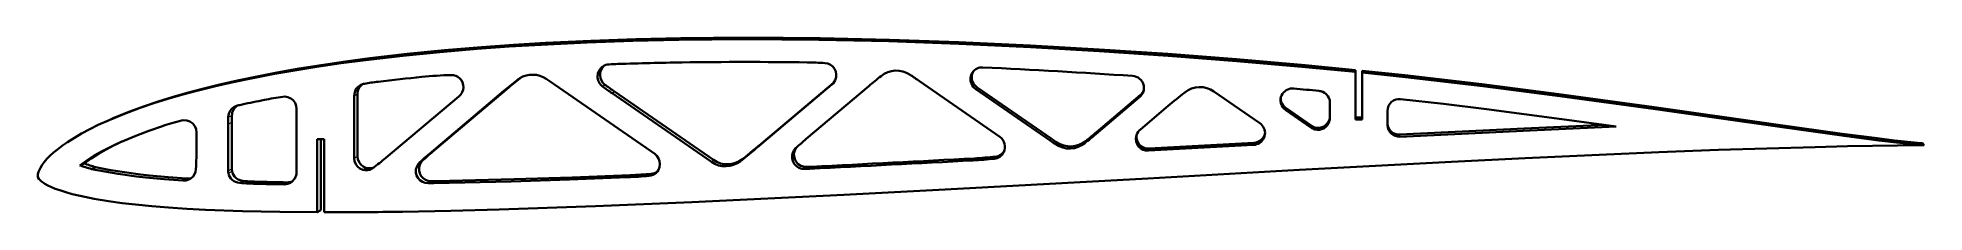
# Model space of a CAD drawing. Extents: x 71 to 349, y -28 to 161.
# Drawn here: x 70.7 to 349.3, y 135.5 to 161.3 of the extents above.
import ezdxf

# ---------------------------------------------------------------- set-up
doc = ezdxf.new("R2010")
doc.units = 0

msp = doc.modelspace()

# ---------------------------------------------------------------- linework, layer by layer
at = {"color": 7, "lineweight": 35, "ltscale": 0.006675}
msp.add_line((265.350342, 156.269714), (265.350342, 156.536697), dxfattribs=at)
at = {"color": 7, "lineweight": 35, "ltscale": 0.175557}
msp.add_line((265.350342, 156.26973), (265.350342, 149.247437), dxfattribs=at)
at = {"color": 7, "lineweight": 35, "ltscale": 0.006679}
msp.add_line((266.350342, 156.167938), (266.350342, 156.435089), dxfattribs=at)
at = {"color": 7, "lineweight": 35, "ltscale": 0.173013}
msp.add_line((266.350342, 156.167938), (266.350342, 149.247437), dxfattribs=at)
at = {"color": 7, "lineweight": 35, "ltscale": 0.359774}
msp.add_line((128.602188, 144.174988), (139.595947, 153.46138), dxfattribs=at)
at = {"color": 7, "lineweight": 35, "ltscale": 0.358389}
msp.add_line((129.05426, 144.458527), (140.002289, 153.713211), dxfattribs=at)
at = {"color": 7, "lineweight": 13, "ltscale": 0.011951}
msp.add_line((139.595947, 153.46138), (140.002289, 153.713211), dxfattribs=at)
at = {"color": 7, "lineweight": 13, "ltscale": 0.011712}
msp.add_line((141.541397, 155.067581), (141.940308, 155.313248), dxfattribs=at)
at = {"color": 7, "lineweight": 35, "ltscale": 0.450428}
msp.add_line((161.85379, 144.156769), (147.04631, 154.421036), dxfattribs=at)
at = {"color": 7, "lineweight": 13, "ltscale": 0.011109}
msp.add_line((154.14328, 154.1371), (154.509094, 154.389359), dxfattribs=at)
at = {"color": 7, "lineweight": 13, "ltscale": 0.011038}
msp.add_line((155.566498, 153.116577), (155.926468, 153.372238), dxfattribs=at)
at = {"color": 7, "lineweight": 35, "ltscale": 0.444077}
msp.add_line((170.527618, 143.256226), (155.926468, 153.372238), dxfattribs=at)
at = {"color": 7, "lineweight": 35, "ltscale": 0.339991}
msp.add_line((188.027557, 154.411835), (177.638397, 145.635956), dxfattribs=at)
at = {"color": 7, "lineweight": 35, "ltscale": 0.338683}
msp.add_line((188.262756, 154.665833), (177.916779, 145.919922), dxfattribs=at)
at = {"color": 7, "lineweight": 35, "ltscale": 0.302298}
msp.add_line((193.468231, 154.168335), (184.230637, 146.365662), dxfattribs=at)
at = {"color": 7, "lineweight": 13, "ltscale": 0.008654}
msp.add_line((188.027557, 154.411835), (188.262756, 154.665833), dxfattribs=at)
at = {"color": 7, "lineweight": 35, "ltscale": 0.001234}
msp.add_line((188.300003, 154.698196), (188.262756, 154.665833), dxfattribs=at)
at = {"color": 7, "lineweight": 35, "ltscale": 0.361235}
msp.add_line((212.814499, 146.685028), (200.93924, 154.916885), dxfattribs=at)
at = {"color": 7, "lineweight": 13, "ltscale": 0.007914}
msp.add_line((208.622238, 154.556976), (208.802429, 154.81723), dxfattribs=at)
at = {"color": 7, "lineweight": 13, "ltscale": 0.007962}
msp.add_line((209.291641, 153.725632), (209.470016, 153.989487), dxfattribs=at)
at = {"color": 7, "lineweight": 35, "ltscale": 0.333163}
msp.add_line((220.248352, 146.139648), (209.291641, 153.725632), dxfattribs=at)
at = {"color": 7, "lineweight": 35, "ltscale": 0.331963}
msp.add_line((220.388565, 146.432709), (209.470016, 153.989487), dxfattribs=at)
at = {"color": 7, "lineweight": 35, "ltscale": 0.206574}
msp.add_line((251.238342, 148.683243), (244.44577, 153.388275), dxfattribs=at)
at = {"color": 7, "lineweight": 35, "ltscale": 0.200782}
msp.add_line((108.974762, 142.787949), (108.974762, 150.819244), dxfattribs=at)
at = {"color": 7, "lineweight": 13, "ltscale": 0.013701}
msp.add_line((117.481903, 152.763), (117.969376, 153.013397), dxfattribs=at)
at = {"color": 7, "lineweight": 35, "ltscale": 0.230602}
msp.add_line((117.481903, 152.763), (117.481903, 143.53894), dxfattribs=at)
at = {"color": 7, "lineweight": 35, "ltscale": 0.229683}
msp.add_line((117.969376, 153.013397), (117.969376, 143.826065), dxfattribs=at)
at = {"color": 7, "lineweight": 35, "ltscale": 0.353172}
msp.add_line((122.147156, 143.556885), (132.94809, 152.662323), dxfattribs=at)
at = {"color": 7, "lineweight": 35, "ltscale": 0.445766}
msp.add_line((170.221573, 142.959763), (155.566498, 153.116577), dxfattribs=at)
at = {"color": 7, "lineweight": 35, "ltscale": 0.212942}
msp.add_line((233.493484, 152.590851), (226.993408, 147.086334), dxfattribs=at)
at = {"color": 7, "lineweight": 35, "ltscale": 0.212166}
msp.add_line((233.583969, 152.863861), (227.109787, 147.376755), dxfattribs=at)
at = {"color": 7, "lineweight": 13, "ltscale": 0.00719}
msp.add_line((233.493484, 152.590851), (233.583969, 152.863861), dxfattribs=at)
at = {"color": 7, "lineweight": 35, "ltscale": 0.133779}
msp.add_line((237.666245, 151.238358), (233.582169, 147.780731), dxfattribs=at)
at = {"color": 7, "lineweight": 13, "ltscale": 0.007061}
msp.add_line((254.620514, 151.050354), (254.65094, 151.331146), dxfattribs=at)
at = {"color": 7, "lineweight": 13, "ltscale": 0.007102}
msp.add_line((255.069153, 150.614838), (255.098236, 150.89743), dxfattribs=at)
at = {"color": 7, "lineweight": 35, "ltscale": 0.112669}
msp.add_line((258.775146, 148.050385), (255.069153, 150.614838), dxfattribs=at)
at = {"color": 7, "lineweight": 35, "ltscale": 0.112274}
msp.add_line((258.791718, 148.342621), (255.098236, 150.89743), dxfattribs=at)
at = {"color": 7, "lineweight": 35, "ltscale": 0.055504}
msp.add_line((261.563049, 149.5065), (261.563049, 151.726669), dxfattribs=at)
at = {"color": 7, "lineweight": 35, "ltscale": 0.039146}
msp.add_line((270.07019, 150.521912), (270.07019, 148.956085), dxfattribs=at)
at = {"color": 7, "lineweight": 35, "ltscale": 0.016546}
msp.add_line((81.286987, 149.16153), (81.894737, 149.423538), dxfattribs=at)
at = {"color": 7, "lineweight": 13, "ltscale": 0.015057}
msp.add_line((98.871193, 148.571091), (99.413422, 148.833267), dxfattribs=at)
at = {"color": 7, "lineweight": 35, "ltscale": 0.172498}
msp.add_line((98.871193, 148.571091), (98.871193, 141.671173), dxfattribs=at)
at = {"color": 7, "lineweight": 13, "ltscale": 0.01502}
msp.add_line((98.879372, 149.576843), (99.421837, 149.835068), dxfattribs=at)
at = {"color": 7, "lineweight": 35, "ltscale": 0.171824}
msp.add_line((99.413422, 148.833267), (99.413422, 141.960297), dxfattribs=at)
at = {"color": 7, "lineweight": 13, "ltscale": 0.007318}
msp.add_line((258.775146, 148.050385), (258.791718, 148.342621), dxfattribs=at)
at = {"color": 7, "lineweight": 13, "ltscale": 0.007336}
msp.add_line((259.339966, 147.783997), (259.354523, 148.077057), dxfattribs=at)
at = {"color": 7, "lineweight": 13, "ltscale": 0.007224}
msp.add_line((261.480804, 148.952805), (261.487427, 149.241669), dxfattribs=at)
at = {"color": 7, "lineweight": 35, "ltscale": 0.001033}
msp.add_line((261.562592, 149.465164), (261.563049, 149.5065), dxfattribs=at)
at = {"color": 7, "lineweight": 35, "ltscale": 0.025}
for p, q in [((265.350342, 149.537476), (266.350342, 149.537476)), ((265.350342, 149.247437), (266.350342, 149.247437))]:
    msp.add_line(p, q, dxfattribs=at)
at = {"color": 7, "lineweight": 35, "ltscale": 0.013194}
msp.add_line((270.07019, 148.956085), (270.073181, 148.428345), dxfattribs=at)
at = {"color": 7, "lineweight": 35, "ltscale": 0.000705}
msp.add_line((270.07373, 148.400131), (270.073181, 148.428345), dxfattribs=at)
at = {"color": 7, "lineweight": 35, "ltscale": 0.051666}
msp.add_line((94.19976, 145.271759), (94.19976, 147.338409), dxfattribs=at)
at = {"color": 7, "lineweight": 35, "ltscale": 0.0125}
for p, q in [((112.533897, 146.31749), (112.033897, 146.31749)), ((113.033897, 146.31749), (112.533897, 146.31749))]:
    msp.add_line(p, q, dxfattribs=at)
at = {"color": 7, "lineweight": 35, "ltscale": 0.269936}
msp.add_line((112.033897, 135.52005), (112.033897, 146.31749), dxfattribs=at)
at = {"color": 7, "lineweight": 35, "ltscale": 0.262236}
msp.add_line((112.532471, 135.828033), (112.532471, 146.31749), dxfattribs=at)
at = {"color": 7, "lineweight": 35, "ltscale": 0.269981}
msp.add_line((113.033897, 135.51825), (113.033897, 146.31749), dxfattribs=at)
at = {"color": 7, "lineweight": 13, "ltscale": 0.009941}
msp.add_line((177.638397, 145.635956), (177.916779, 145.919922), dxfattribs=at)
at = {"color": 7, "lineweight": 13, "ltscale": 0.008122}
msp.add_line((220.248352, 146.139648), (220.388565, 146.432709), dxfattribs=at)
at = {"color": 7, "lineweight": 13, "ltscale": 0.008145}
msp.add_line((221.073135, 145.575302), (221.210556, 145.870697), dxfattribs=at)
at = {"color": 7, "lineweight": 13, "ltscale": 0.007987}
msp.add_line((225.389832, 145.759689), (225.512039, 146.054855), dxfattribs=at)
at = {"color": 7, "lineweight": 13, "ltscale": 0.007822}
msp.add_line((226.993408, 147.086334), (227.109787, 147.376755), dxfattribs=at)
at = {"color": 7, "lineweight": 13, "ltscale": 0.007736}
msp.add_line((232.969162, 146.792328), (233.070068, 147.084854), dxfattribs=at)
at = {"color": 7, "lineweight": 35, "ltscale": 0.000397}
msp.add_line((233.073929, 147.10025), (233.070068, 147.084854), dxfattribs=at)
at = {"color": 7, "lineweight": 35, "ltscale": 0.388474}
msp.add_line((250.276672, 145.485046), (234.761017, 144.634644), dxfattribs=at)
at = {"color": 7, "lineweight": 13, "ltscale": 0.007859}
msp.add_line((234.761017, 144.634644), (234.854294, 144.934845), dxfattribs=at)
at = {"color": 7, "lineweight": 35, "ltscale": 0.387062}
msp.add_line((250.313446, 145.784485), (234.854294, 144.934845), dxfattribs=at)
at = {"color": 7, "lineweight": 13, "ltscale": 0.007542}
msp.add_line((250.276672, 145.485046), (250.313446, 145.784485), dxfattribs=at)
at = {"color": 7, "lineweight": 13, "ltscale": 0.0075}
msp.add_line((251.166504, 145.764404), (251.200165, 146.0625), dxfattribs=at)
at = {"color": 7, "lineweight": 13, "ltscale": 0.007546}
msp.add_line((271.913086, 146.699203), (271.897675, 147.000656), dxfattribs=at)
at = {"color": 7, "lineweight": 35, "ltscale": 0.006227}
msp.add_line((349.067871, 145.743942), (348.819733, 145.765503), dxfattribs=at)
at = {"color": 7, "lineweight": 35, "ltscale": 0.010459}
msp.add_line((349.340851, 145.426895), (349.067871, 145.743942), dxfattribs=at)
at = {"color": 7, "lineweight": 35, "ltscale": 0.006247}
msp.add_line((349.340851, 145.426895), (349.091919, 145.448578), dxfattribs=at)
at = {"color": 7, "lineweight": 35, "ltscale": 0.005764}
msp.add_line((349.110291, 145.427048), (349.340851, 145.426895), dxfattribs=at)
at = {"color": 7, "lineweight": 35, "ltscale": 0.01703}
msp.add_line((76.972267, 142.454742), (77.592628, 142.736176), dxfattribs=at)
at = {"color": 7, "lineweight": 35, "ltscale": 0.016754}
msp.add_line((78.684341, 141.919586), (79.292053, 142.202072), dxfattribs=at)
at = {"color": 7, "lineweight": 13, "ltscale": 0.014144}
msp.add_line((117.481903, 143.53894), (117.969376, 143.826065), dxfattribs=at)
at = {"color": 7, "lineweight": 13, "ltscale": 0.014067}
msp.add_line((118.732468, 141.806793), (119.212814, 142.099808), dxfattribs=at)
at = {"color": 7, "lineweight": 13, "ltscale": 0.013537}
msp.add_line((127.177414, 142.93277), (127.636353, 143.220108), dxfattribs=at)
at = {"color": 7, "lineweight": 13, "ltscale": 0.013341}
msp.add_line((128.602188, 144.174988), (129.05426, 144.458527), dxfattribs=at)
at = {"color": 7, "lineweight": 13, "ltscale": 0.010652}
msp.add_line((170.221573, 142.959763), (170.527618, 143.256226), dxfattribs=at)
at = {"color": 7, "lineweight": 13, "ltscale": 0.010332}
msp.add_line((174.507294, 143.085266), (174.797241, 143.379791), dxfattribs=at)
at = {"color": 7, "lineweight": 13, "ltscale": 0.010095}
msp.add_line((184.008331, 141.92894), (184.276886, 142.230469), dxfattribs=at)
at = {"color": 7, "lineweight": 13, "ltscale": 0.010044}
msp.add_line((184.759674, 141.960495), (185.02536, 142.261841), dxfattribs=at)
at = {"color": 7, "lineweight": 13, "ltscale": 0.008659}
msp.add_line((208.875641, 143.193939), (209.04895, 143.49382), dxfattribs=at)
at = {"color": 7, "lineweight": 13, "ltscale": 0.008542}
msp.add_line((212.007263, 143.440399), (212.167267, 143.74231), dxfattribs=at)
at = {"color": 7, "lineweight": 35, "ltscale": 0.001599}
msp.add_line((70.744438, 140.918152), (70.74556, 140.982117), dxfattribs=at)
at = {"color": 7, "lineweight": 13, "ltscale": 0.015667}
msp.add_line((92.176941, 140.210464), (92.732155, 140.501053), dxfattribs=at)
at = {"color": 7, "lineweight": 13, "ltscale": 0.015362}
msp.add_line((98.871193, 141.671173), (99.413422, 141.960297), dxfattribs=at)
at = {"color": 7, "lineweight": 13, "ltscale": 0.015375}
msp.add_line((98.907036, 141.307983), (99.449066, 141.598511), dxfattribs=at)
at = {"color": 7, "lineweight": 13, "ltscale": 0.015257}
msp.add_line((100.520973, 139.871872), (101.055275, 140.166779), dxfattribs=at)
at = {"color": 7, "lineweight": 13, "ltscale": 0.014997}
msp.add_line((103.289589, 139.72876), (103.812576, 140.022614), dxfattribs=at)
at = {"color": 7, "lineweight": 13, "ltscale": 0.014733}
msp.add_line((106.490936, 139.660843), (107.001419, 139.955322), dxfattribs=at)
at = {"color": 7, "lineweight": 35, "ltscale": 0.016452}
msp.add_line((106.490936, 139.660843), (107.148964, 139.653671), dxfattribs=at)
at = {"color": 7, "lineweight": 35, "ltscale": 0.016387}
msp.add_line((107.001419, 139.955322), (107.656868, 139.948364), dxfattribs=at)
at = {"color": 7, "lineweight": 13, "ltscale": 0.01468}
msp.add_line((107.148964, 139.653671), (107.656868, 139.948364), dxfattribs=at)
at = {"color": 7, "lineweight": 13, "ltscale": 0.01365}
msp.add_line((128.400742, 139.803589), (128.857407, 140.10289), dxfattribs=at)
at = {"color": 7, "lineweight": 13, "ltscale": 0.013583}
msp.add_line((129.225067, 139.813232), (129.678589, 140.112411), dxfattribs=at)
at = {"color": 7, "lineweight": 13, "ltscale": 0.011404}
msp.add_line((157.885025, 140.702255), (158.228912, 141.001984), dxfattribs=at)
at = {"color": 7, "lineweight": 13, "ltscale": 0.011193}
msp.add_line((161.025711, 140.90979), (161.356308, 141.211731), dxfattribs=at)
at = {"color": 7, "lineweight": 35, "ltscale": 0.014651}
msp.add_line((112.033897, 135.52005), (112.532471, 135.828033), dxfattribs=at)
at = {"color": 7, "lineweight": 35}
for points in [[(81.286987, 149.16153), (83.564514, 150.09111), (85.870514, 150.944031), (87.905029, 151.632874), (89.955887, 152.27298), (92.190475, 152.916504), (94.437492, 153.515549), (97.006363, 154.149948), (99.585518, 154.739197), (102.52726, 155.358673), (105.479179, 155.928879), (108.714767, 156.500824), (111.958549, 157.02449), (115.553452, 157.552582), (119.155121, 158.031265), (124.64534, 158.672394), (130.146164, 159.218597), (135.654495, 159.680786), (140.369095, 160.016739), (145.08696, 160.303268), (151.859573, 160.633301), (158.636169, 160.871353), (165.415115, 161.022018)], [(81.894737, 149.423538), (84.185677, 150.358261), (86.50544, 151.215317), (88.539619, 151.902908), (90.590118, 152.541779), (92.824333, 153.184052), (95.070915, 153.781921), (97.641846, 154.41568), (100.223068, 155.004242), (103.165451, 155.622482), (106.118004, 156.191437), (109.353989, 156.762009), (112.598137, 157.284332), (116.19487, 157.811157), (119.798355, 158.288544), (125.289993, 158.92749), (130.792191, 159.471542), (136.301849, 159.931671), (141.020233, 160.266113), (145.741852, 160.551102), (152.403961, 160.873886), (159.069931, 161.107452), (165.738159, 161.256287)], [(265.350342, 156.26973), (257.965576, 156.987183), (247.823547, 157.876373), (237.672623, 158.660782), (227.514587, 159.347214), (217.350769, 159.937378), (206.782394, 160.438034), (196.44455, 160.798279), (186.102814, 161.021454), (180.633743, 161.08197), (175.164368, 161.100845), (170.289581, 161.080444), (165.415115, 161.022018)], [(265.350342, 156.536713), (257.890625, 157.259735), (247.762482, 158.144775), (237.625504, 158.925064), (227.48143, 159.607407), (217.331589, 160.193359), (206.788254, 160.688873), (196.529602, 161.042511), (186.267136, 161.260635), (180.808319, 161.319382), (175.349213, 161.336472), (170.543518, 161.314926), (165.738159, 161.256287)], [(186.989944, 157.586884), (187.409164, 157.510376), (187.798737, 157.335968), (188.137711, 157.071457), (188.404114, 156.733154), (188.582962, 156.340851), (188.664246, 155.916138), (188.642502, 155.48407), (188.518372, 155.06955), (188.374771, 154.803925), (188.188828, 154.565933)], [(348.819733, 145.765503), (344.951477, 146.160004), (342.377289, 146.466309), (337.235687, 147.132202), (327.774902, 148.448273), (309.438843, 151.072052), (295.371704, 153.00618), (284.006897, 154.456039), (272.625763, 155.771866), (266.350342, 156.435089)], [(349.091919, 145.448578), (345.218048, 145.844269), (342.640106, 146.151367), (337.491058, 146.81897), (328.017944, 148.138214), (309.642303, 150.771011), (295.537323, 152.713379), (284.140228, 154.170135), (272.726776, 155.492661), (266.350342, 156.167938)], [(133.42601, 153.281738), (133.549255, 153.628189), (133.599197, 153.992126), (133.573593, 154.358093), (133.473907, 154.710037), (133.304672, 155.033722), (133.073242, 155.315414), (132.790787, 155.542206), (132.468384, 155.705612), (132.119919, 155.798508), (131.789642, 155.818436)], [(108.974762, 150.819244), (108.915489, 151.278198), (108.741348, 151.706726), (108.463951, 152.076462), (108.101936, 152.363037), (107.680328, 152.547104), (107.226463, 152.617004), (106.937622, 152.600037)], [(303.864441, 148.192871), (295.812225, 149.309845), (284.684814, 150.766174), (278.36087, 151.536865), (272.016724, 152.264618)], [(70.74556, 140.982117), (70.766502, 141.160599), (70.861588, 141.506592), (71.144127, 142.116241), (71.401108, 142.529846), (71.688576, 142.924225), (72.093765, 143.403915), (72.530739, 143.854706), (73.079987, 144.355621), (73.654457, 144.826721), (74.390976, 145.378326), (75.147575, 145.901794), (76.162621, 146.551498), (77.200989, 147.162476), (78.422272, 147.819717), (79.667168, 148.432251), (81.286987, 149.16153)], [(82.860779, 145.84491), (85.21257, 146.833496), (87.168739, 147.574661), (89.150887, 148.263947)], [(94.19976, 147.338409), (94.133003, 147.825089), (93.937363, 148.275375), (93.627556, 148.655731), (93.227043, 148.937927), (92.767006, 149.100601), (92.281044, 149.132126), (91.980278, 149.083801)], [(302.19458, 148.427933), (290.263306, 147.897308), (271.897675, 147.000656)], [(303.864441, 148.192871), (291.118591, 147.63298), (271.913086, 146.699203)], [(76.972267, 142.454742), (77.995934, 143.190369), (79.098434, 143.895157), (80.240387, 144.552795), (81.422523, 145.167847), (82.860779, 145.84491)], [(77.592628, 142.736176), (78.612488, 143.468918), (79.710762, 144.170898), (80.848328, 144.825989), (82.025894, 145.438675), (83.151382, 145.97406)], [(349.110291, 145.427048), (345.404602, 145.399292), (337.993927, 145.279663), (333.230438, 145.173065), (326.086334, 144.973938), (318.94339, 144.735718), (310.130951, 144.398254), (301.320099, 144.02182), (290.426117, 143.51326), (279.533813, 142.969269), (257.093933, 141.778076), (234.656754, 140.538483), (204.739883, 138.896576), (189.779449, 138.113403), (178.557632, 137.555527), (167.334152, 137.032059), (153.103683, 136.436157), (138.869019, 135.94577), (131.750183, 135.755112), (124.630463, 135.612488)], [(184.008331, 141.92894), (183.566879, 141.967758), (183.148071, 142.1129), (182.776031, 142.356522), (182.474884, 142.683441), (182.263107, 143.07341), (182.153229, 143.502838), (182.15184, 143.944672), (182.25853, 144.372681), (182.410873, 144.677032), (182.618195, 144.946228)], [(184.276886, 142.230469), (183.837158, 142.269226), (183.419968, 142.413803), (183.049332, 142.656403), (182.749222, 142.981934), (182.538055, 143.370224), (182.428284, 143.797867), (182.426453, 144.237885), (182.532211, 144.664246), (182.765839, 145.087799)], [(79.292053, 142.202072), (81.230385, 141.812851), (83.219917, 141.485641), (85.911285, 141.123169), (87.26075, 140.970276), (89.985863, 140.710373), (92.732155, 140.501053)], [(117.481903, 143.53894), (117.539948, 143.07991), (117.709702, 142.650696), (117.978821, 142.280884), (118.330795, 141.992111), (118.732468, 141.806793)], [(117.969376, 143.826065), (118.027084, 143.368866), (118.195877, 142.941284), (118.46344, 142.572815), (118.813431, 142.284851), (119.212814, 142.099808)], [(128.400742, 139.803589), (127.966049, 139.854919), (127.556335, 140.009308), (127.194626, 140.258621), (126.903824, 140.587677), (126.70137, 140.976654), (126.598938, 141.402573), (126.602509, 141.83931), (126.711441, 142.261566), (126.905502, 142.624695), (127.177414, 142.93277)], [(128.857407, 140.10289), (128.424408, 140.154114), (128.016281, 140.307922), (127.65593, 140.556213), (127.36615, 140.883911), (127.164291, 141.271225), (127.061935, 141.695389), (127.065094, 142.130356), (127.173111, 142.550995), (127.365952, 142.912918), (127.636353, 143.220108)], [(161.85379, 144.156769), (162.184036, 143.861877), (162.432449, 143.495667), (162.584305, 143.079422), (162.629791, 142.639236), (162.566406, 142.202866), (162.398376, 141.796051), (162.246414, 141.570313), (162.061935, 141.370789)], [(70.744438, 140.918152), (70.778854, 140.709503), (70.913864, 140.471588), (71.232666, 140.147308), (71.787422, 139.752777), (72.229553, 139.503845), (72.68586, 139.28302), (73.331718, 139.011673), (73.991707, 138.768753), (74.905197, 138.474823), (75.827225, 138.216827), (77.005623, 137.931168), (79.099335, 137.511154), (81.212303, 137.164352), (83.203873, 136.888245), (85.200226, 136.652725), (87.617386, 136.4151), (90.0354, 136.219894), (92.772186, 136.038773), (95.513748, 135.891281), (101.007233, 135.680878), (106.498436, 135.56488), (112.033897, 135.52005)], [(78.684341, 141.919586), (80.630157, 141.528595), (82.627365, 141.199875), (85.329231, 140.835678), (86.68399, 140.682053), (89.419853, 140.420868), (92.176941, 140.210464)], [(129.225067, 139.813232), (140.684067, 140.098297), (149.284225, 140.378693), (157.885025, 140.702255)], [(129.678589, 140.112411), (141.093735, 140.397995), (149.661011, 140.678497), (158.228912, 141.001984)]]:
    msp.add_lwpolyline(points, dxfattribs=at)
for centre, radius, start, end in [((155.221817, 155.5867), 1.807267, 123.386329, 233.35037), ((155.585464, 155.83345), 1.801535, 130.410291, 233.300551), ((155.217575, 155.594818), 1.79829, 93.40117, 123.415931), ((158.126022, 106.627037), 50.852351, 91.909833, 93.399183), ((173.825714, -370.75354), 528.491083, 90.855477, 91.886139), ((175.37915, -499.856628), 657.60393, 89.217092, 90.822863), ((183.612473, 103.425072), 54.266853, 86.431714, 89.205843), ((197.550323, 152.85498), 3.613679, 56.146774, 128.998764), ((210.226349, 155.21257), 1.732993, 144.922312, 202.22987), ((210.397476, 155.471985), 1.724239, 150.071632, 202.317925), ((210.235214, 155.2108), 1.741388, 87.321476, 145.042182), ((163.042908, -856.951172), 1015.003605, 86.080881, 87.330491), ((119.277451, 152.764359), 1.795324, 116.924451, 180.043558), ((119.761108, 153.013947), 1.791585, 125.678855, 180.01774), ((119.269653, 152.776794), 1.780467, 99.057496, 116.881762), ((128.023514, 97.74324), 57.505817, 97.004983, 99.038597), ((157.686401, -145.626755), 302.676881, 95.726037, 96.95976), ((133.797958, 91.027222), 64.821348, 91.775421, 95.586524), ((131.749802, 154.080994), 1.857045, 310.186071, 334.507058), ((212.052948, 67.681175), 112.286513, 128.899849, 130.187176), ((209.910492, 71.011932), 108.289688, 128.87843, 130.208158), ((143.810654, 152.255295), 3.613647, 121.596902, 128.900232), ((143.811142, 152.254608), 3.614421, 56.046541, 121.597994), ((144.202072, 152.508026), 3.60344, 125.299411, 128.878238), ((82.232849, 60.909237), 113.777154, 55.273992, 56.016068), ((187.272354, 198.833557), 55.635468, 233.454107, 235.257742), ((186.494003, 197.461945), 53.649593, 233.403113, 235.26632), ((186.853439, 155.802002), 1.819647, 310.184312, 317.212099), ((266.123444, 68.151886), 112.594883, 128.992808, 130.186657), ((135.676102, 60.754211), 114.56826, 55.27459, 56.107672), ((210.369888, 155.279495), 1.891309, 202.461441, 235.242661), ((210.546051, 155.540848), 1.887989, 202.539032, 235.254709), ((232.285995, 153.795212), 1.888736, 51.173236, 86.032694), ((232.374588, 153.920517), 1.735672, 341.895573, 50.858241), ((232.368637, 153.920471), 1.741572, 310.230819, 341.957685), ((232.46283, 154.18779), 1.734843, 310.258324, 337.263238), ((298.115204, 79.816254), 93.569198, 128.292058, 130.243306), ((242.37912, 150.406479), 3.627873, 55.274573, 128.25303), ((256.024078, 152.081772), 1.741465, 104.523437, 173.668051), ((256.064728, 151.918823), 1.909301, 84.772142, 104.477497), ((172.092728, -762.127808), 919.804989, 84.519561, 84.751105), ((259.757538, 151.578278), 1.903079, 65.737408, 84.511706), ((259.822144, 151.727173), 1.740828, 359.983758, 65.662693), ((100.682167, 149.546921), 1.803014, 115.041409, 179.049215), ((101.219048, 149.804214), 1.797447, 124.579946, 179.016608), ((100.681343, 149.5513), 1.798707, 103.294932, 115.076748), ((110.620003, 107.430176), 45.076475, 102.402451, 103.277091), ((136.751968, -11.569328), 166.911485, 101.240035, 102.390013), ((113.679604, 104.358948), 48.709746, 97.955889, 101.201082), ((256.018127, 152.079971), 1.735915, 173.587072, 216.37888), ((256.04129, 152.357437), 1.728086, 178.208542, 216.432661), ((256.152069, 152.179382), 1.902766, 216.396734, 235.310512), ((256.179352, 152.459991), 1.900094, 216.448466, 235.321358), ((271.823608, 150.521973), 1.753437, 83.676873, 180.001894), ((101.222923, 111.870926), 38.343239, 103.948437, 108.351355), ((161.150055, 148.567062), 62.27887, 179.070976, 179.996303), ((159.460724, 148.829285), 60.047308, 179.040268, 179.996207), ((234.802261, 146.339432), 1.888356, 130.248689, 160.910583), ((250.245026, 147.247696), 1.745723, 353.835529, 55.318863), ((259.861145, 149.620941), 1.909465, 235.337286, 254.160181), ((259.876038, 149.911331), 1.906979, 235.34749, 254.128817), ((259.814178, 149.460449), 1.742291, 254.204734, 343.059142), ((259.827637, 149.746094), 1.734851, 254.173875, 343.095509), ((259.656219, 149.506821), 1.906847, 343.10954, 358.748297), ((259.66629, 149.793472), 1.90291, 343.14331, 355.391271), ((271.809296, 148.742767), 1.744377, 185.007248, 272.90429), ((271.824493, 148.448456), 1.751507, 181.581075, 272.899618), ((23.672039, 145.398178), 70.528204, 357.154276, 359.897301), ((104.102386, 232.712646), 113.973266, 308.150661, 310.180996), ((106.975891, 229.861633), 109.903718, 308.104479, 310.201852), ((183.906479, 143.73996), 1.764857, 131.968339, 136.883165), ((225.728622, 97.329643), 64.238821, 130.240424, 132.021737), ((211.79303, 145.20546), 1.797516, 333.214242, 55.379618), ((271.997589, 220.886917), 90.912809, 235.304255, 235.934094), ((270.300751, 218.553238), 87.707448, 235.3142, 235.964694), ((223.10675, 148.585358), 3.63275, 235.95688, 308.937461), ((223.236588, 148.873077), 3.622158, 235.988107, 308.917456), ((168.524719, 216.127808), 90.472718, 308.94199, 310.260039), ((170.670761, 213.966797), 87.2903, 308.922097, 310.283265), ((234.664551, 146.377762), 1.745712, 166.259181, 273.167935), ((234.788467, 146.344971), 1.8735, 160.932412, 166.18495), ((234.757935, 146.670609), 1.738351, 166.210987, 273.177408), ((250.171509, 147.37738), 1.895266, 273.180817, 301.669406), ((250.208221, 147.673676), 1.892141, 273.188644, 301.618979), ((250.249817, 147.244049), 1.740597, 301.779727, 353.937908), ((250.289185, 147.536163), 1.732506, 301.723112, 349.069741), ((84.834984, 164.636993), 23.534909, 250.482629, 254.85059), ((85.426773, 164.725525), 23.343562, 250.390531, 254.763908), ((45.938965, 142.798264), 63.035812, 358.742425, 359.990619), ((119.720642, 143.708298), 1.686747, 252.478267, 292.580145), ((97.016937, 173.53363), 39.117333, 306.445849, 309.973905), ((169.544098, 95.786339), 63.385413, 130.234755, 131.943463), ((168.520386, 97.850838), 61.07261, 130.257021, 132.023254), ((172.279968, 145.925766), 3.610033, 235.239573, 308.101098), ((172.579208, 146.213287), 3.598804, 235.247565, 308.053382), ((182.407379, 195.77243), 53.574597, 271.999768, 272.800935), ((-96.583916, 5875.740234), 5740.678281, 272.809125, 273.050128), ((-96.073532, 5855.175781), 5719.825366, 272.816918, 273.05788), ((205.25206, 209.018951), 65.925054, 273.150866, 275.881255), ((205.546143, 206.908203), 63.511447, 273.16161, 275.98396), ((211.828125, 145.188828), 1.757891, 275.849734, 333.182763), ((211.986755, 145.481552), 1.748815, 275.925453, 327.7463), ((92.304161, 142.05838), 1.852263, 266.061642, 297.643597), ((92.858536, 142.348572), 1.851828, 266.08688, 287.885866), ((92.314186, 142.03653), 1.828208, 297.683219, 305.924081), ((92.357048, 141.982422), 1.759027, 305.827359, 357.204419), ((100.730377, 141.67128), 1.859183, 180.003123, 191.268632), ((100.661751, 141.653931), 1.788031, 191.153161, 265.483009), ((101.268654, 141.960403), 1.855231, 180.003069, 191.248374), ((101.197968, 141.942566), 1.781947, 191.129174, 265.405917), ((104.730438, 194.348785), 54.639142, 265.581493, 268.488914), ((105.203865, 192.966476), 52.962273, 265.507372, 268.494699), ((112.653419, 505.872253), 366.263212, 268.535024, 269.035937), ((113.098587, 504.839294), 364.934877, 268.541916, 269.042685), ((107.157936, 141.45459), 1.800935, 269.71468, 300.246404), ((107.664993, 141.743484), 1.795121, 269.74073, 290.905513), ((107.15918, 141.455536), 1.801014, 300.196667, 358.704026), ((119.240173, 143.42485), 1.695845, 252.579416, 301.47855), ((119.240341, 143.425583), 1.696414, 301.460545, 306.75456), ((128.19313, 192.811371), 53.008185, 270.224403, 271.115477), ((128.674164, 191.319275), 51.216701, 270.204985, 271.1237), ((155.196976, 204.975098), 64.32942, 272.39486, 275.198536), ((155.625839, 202.965866), 62.018935, 272.405563, 275.301583), ((160.870758, 142.652557), 1.749715, 275.080893, 312.901874), ((161.200012, 142.94397), 1.739314, 275.155902, 305.669749), ((182.053818, 197.4216), 55.527061, 272.017191, 272.793156), ((113.270111, 815.359802), 679.841897, 269.980094, 270.957474)]:
    msp.add_arc(centre, radius, start, end, dxfattribs=at)

doc.saveas('drawing.dxf')
